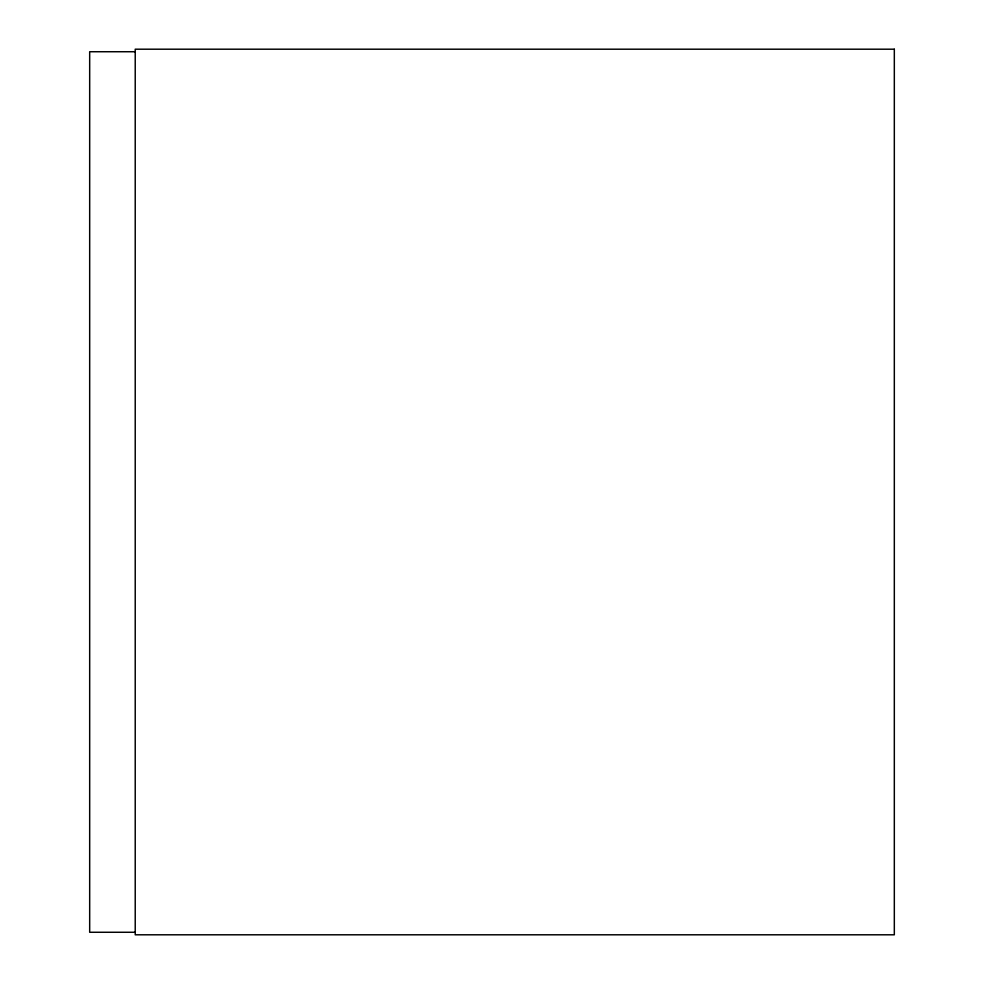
<?xml version="1.0" encoding="UTF-8"?>
<svg xmlns="http://www.w3.org/2000/svg" width="984" height="984" viewBox="0 0 984 984"><rect width="100%" height="100%" fill="white"/><g stroke="black" fill="none" stroke-linecap="round" stroke-linejoin="round"><path stroke-width="1.48" d="M135.226 51.734L89.679 51.734L89.679 932.266L135.226 932.266M894.321 49.2L135.226 49.2L135.226 934.8L894.321 934.8L894.321 49.2"/></g></svg>
